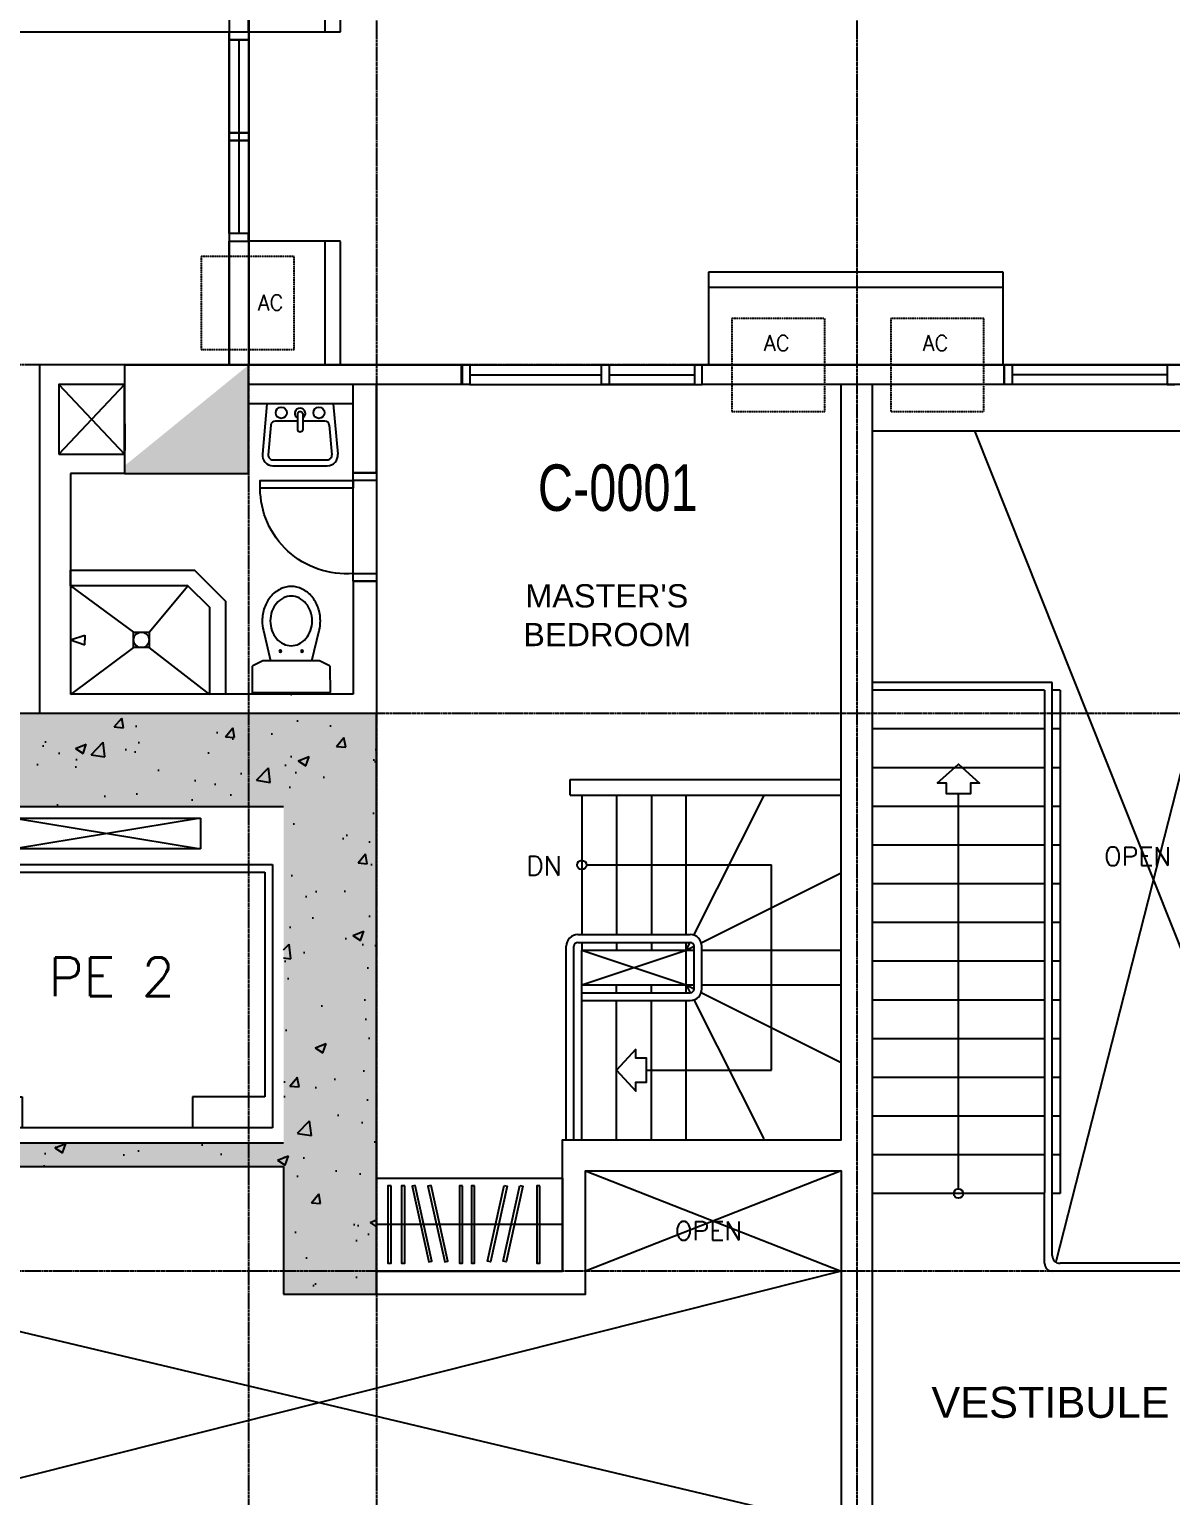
# Model space of a CAD drawing. Header units: inches. Extents: x -189245 to 740841, y -215444 to 469401.
# Drawn here: x -33282 to -25916, y -116531 to -107064 of the extents above; entities that cross this region are included whole.
import ezdxf
from ezdxf.enums import TextEntityAlignment as Align

# ---------------------------------------------------------------- set-up
doc = ezdxf.new("R2010")
doc.units = ezdxf.units.IN
doc.header["$LTSCALE"] = 10
doc.header["$MEASUREMENT"] = 0
for name, pattern in [('GRID NORMAL$0$GRID BASEMENT$0$GRID GROUND$0$GRID$0$$0$PHANTOM', [2.5, 1.25, -0.25, 0.25, -0.25, 0.25, -0.25]), ('HIDDEN', [0.375, 0.25, -0.125]), ('HIDDEN2', [0.1875, 0.125, -0.0625])]:
    doc.linetypes.add(name, pattern=pattern)
for name, color, linetype in [('A-BEAM', 1, 'Continuous'), ('A-CMU PLASTER', 8, 'Continuous'), ('A-CMU WALL', 4, 'Continuous'), ('A-COLUMN HATCH', 252, 'Continuous'), ('A-DOOR', 1, 'Continuous'), ('A-ELEVATOR', 2, 'Continuous'), ('A-EQUIPMENT', 2, 'Continuous'), ('A-EQUIPTMENT', 1, 'Continuous'), ('A-FIXTURES', 2, 'Continuous'), ('A-FIXTURES-RefEdit0', 2, 'Continuous'), ('A-GRID', 8, 'Continuous'), ('A-HATCH COLUMN', 252, 'Continuous'), ('A-HATCH GRAVEL', 8, 'Continuous'), ('A-RAILING', 2, 'Continuous'), ('A-SHEARWALL', 6, 'Continuous'), ('A-STAIR', 1, 'Continuous'), ('A-TEXT', 3, 'Continuous'), ('A-UNIT NUMBER', 2, 'Continuous'), ('A-WINDOW', 2, 'Continuous'), ('CABINET', 1, 'Continuous'), ('COLUMN', 6, 'Continuous'), ('TEXT', 3, 'Continuous'), ('TSG- plaster', 4, 'Continuous'), ('TSG- PRE CAST', 4, 'Continuous'), ('TSG- ZOCALLO', 86, 'HIDDEN2'), ('TSG-DIM_WINDWS', 1, 'Continuous')]:
    doc.layers.add(name, color=color, linetype=linetype)
doc.layers.add('DEFPOINT', color=7, linetype='Continuous', plot=False)
doc.styles.add('ARIAL', font='ARIAL.TTF', dxfattribs={"width": 0.75})
doc.styles.add('PRSP_Simplex', font='simplex.shx')

# ---------------------------------------------------------------- blocks, each defined once
blk = doc.blocks.new('door600')
at = {"color": 2}
for points in [[(50, 150), (100, 150), (100, 750), (50, 750)], [(50, 150), (0, 150), (0, 0), (50, 0)], [(700, 150), (650, 150), (650, 0), (700, 0)]]:
    blk.add_lwpolyline(points, close=True, dxfattribs=at)
at = {"color": 1}
blk.add_arc((100, 197.9), 552.1, 355.02089, 90, dxfattribs=at)
blk = doc.blocks.new('A$C4A62729B')
at = {"layer": 'A-COLUMN HATCH'}
for points in [[(5401.3, -600), (5401.3, -2775), (4885.7, -2775), (4885.7, -2925), (5401.3, -2925), (5401.3, -3750), (6001.3, -3750), (6001.3, 0), (1.3, 0), (1.3, -2925), (1113.8, -2925), (1113.8, -2775), (601.3, -2775), (601.3, -600)], [(2213.8, -2775), (2213.8, -2925), (3785.7, -2925), (3785.7, -2775)], [(2213.8, -2775), (2213.8, -2925), (3785.7, -2925), (3785.7, -2775)], [(5401.3, -8400), (5401.3, -6225), (4885.7, -6225), (4885.7, -6075), (5401.3, -6075), (5401.3, -5250), (6001.3, -5250), (6001.3, -9000), (1.3, -9000), (1.3, -6075), (1113.8, -6075), (1113.8, -6225), (601.3, -6225), (601.3, -8400)], [(2213.8, -6225), (2213.8, -6075), (3785.7, -6075), (3785.7, -6225)], [(2213.8, -6225), (2213.8, -6075), (3785.7, -6075), (3785.7, -6225)]]:
    blk.add_hatch(color=256, dxfattribs=at).paths.add_polyline_path(points)
at = {"layer": 'A-HATCH COLUMN'}
for points in [[(6001.3, 0), (1.3, 0), (1.3, -2925), (1113.8, -2925), (1113.8, -2775), (601.3, -2775), (601.3, -600), (5401.3, -600), (5401.3, -2775), (4885.7, -2775), (4885.7, -2925), (5401.3, -2925), (5401.3, -3750), (6001.3, -3750)], [(1109.3, -2775), (4892.9, -2775), (4892.9, -2925), (1109.3, -2925)], [(6001.3, -9000), (1.3, -9000), (1.3, -6075), (1113.8, -6075), (1113.8, -6225), (601.3, -6225), (601.3, -8400), (5401.3, -8400), (5401.3, -6225), (4885.7, -6225), (4885.7, -6075), (5401.3, -6075), (5401.3, -5250), (6001.3, -5250)], [(1109.3, -6225), (4892.9, -6225), (4892.9, -6075), (1109.3, -6075)]]:
    blk.add_hatch(color=256, dxfattribs=at).paths.add_polyline_path(points)
at = {"layer": 'A-HATCH GRAVEL'}
h = blk.add_hatch(dxfattribs=at)
h.set_pattern_fill('AR-CONC', color=256, scale=100, style=0)
h.set_pattern_definition([(50, (-6673.7, -30962.53), (717.26, -62.752), [75, -825]), (355, (-6673.7, -30962.5), (-138.751, 752.192), [60, -660]), (100.4514, (-6613.9, -30967.76), (578.51, 689.44), [63.74, -701.142]), (46.1842, (-6673.7, -30762.5), (1067.24, -165.52), [112.5, -1237.5]), (96.6356, (-6584.7, -30776.3), (934.663, 974.118), [95.61, -1051.713]), (351.1842, (-6673.7, -30762.5), (934.662, 974.12), [90, -990]), (21, (-6573.7, -30812.53), (596.907, -402.619), [75, -825]), (326, (-6573.7, -30812.5), (243.315, 725.15), [60, -660]), (71.4514, (-6523.9, -30846.1), (840.223, 322.53), [63.74, -701.142]), (37.5, (-6673.68, -30962.53), (12.1599, 332.8939), [0, -652, 0, -670, 0, -662.5]), (7.5, (-6673.68, -30962.53), (263.0695, 394.4117), [0, -382, 0, -637, 0, -252.5]), (327.5, (-6896.68, -30962.53), (533.8224, -22.5549), [0, -250, 0, -780, 0, -1035]), (317.5, (-6996.68, -30962.53), (583.186, 100.105), [0, -325, 0, -518, 0, -735])])
h.paths.add_polyline_path([(6001.3, 0), (1.3, 0), (1.3, -2925), (2213.8, -2925), (3785.7, -2925), (5401.3, -2925), (5401.3, -3750), (6001.3, -3750)])
h.paths.add_polyline_path([(5401.3, -600), (5401.3, -2775), (3785.7, -2775), (2213.8, -2775), (601.3, -2775), (601.3, -600)], flags=16)
h = blk.add_hatch(dxfattribs=at)
h.set_pattern_fill('AR-CONC', color=256, scale=100, style=0)
h.set_pattern_definition([(310, (-6673.7, 21962.53), (717.26, 62.752), [75, -825]), (5, (-6673.7, 21962.5), (-138.751, -752.192), [60, -660]), (259.5486, (-6613.9, 21967.76), (578.51, -689.44), [63.74, -701.142]), (313.8158, (-6673.7, 21762.5), (1067.24, 165.52), [112.5, -1237.5]), (263.3644, (-6584.7, 21776.3), (934.663, -974.118), [95.61, -1051.713]), (8.8158, (-6673.7, 21762.5), (934.662, -974.12), [90, -990]), (339, (-6573.7, 21812.53), (596.907, 402.619), [75, -825]), (34, (-6573.7, 21812.5), (243.315, -725.15), [60, -660]), (288.5486, (-6523.9, 21846.1), (840.223, -322.53), [63.74, -701.142]), (322.5, (-6673.68, 21962.53), (12.1599, -332.8939), [0, -652, 0, -670, 0, -662.5]), (352.5, (-6673.68, 21962.53), (263.0695, -394.4117), [0, -382, 0, -637, 0, -252.5]), (32.5, (-6896.68, 21962.53), (533.8224, 22.5549), [0, -250, 0, -780, 0, -1035]), (42.5, (-6996.68, 21962.53), (583.186, -100.105), [0, -325, 0, -518, 0, -735])])
h.paths.add_polyline_path([(6001.3, -9000), (1.3, -9000), (1.3, -6075), (2213.8, -6075), (3785.7, -6075), (5401.3, -6075), (5401.3, -5250), (6001.3, -5250)])
h.paths.add_polyline_path([(5401.3, -8400), (5401.3, -6225), (3785.7, -6225), (2213.8, -6225), (601.3, -6225), (601.3, -8400)], flags=16)
at = {"layer": 'A-EQUIPTMENT', "color": 1}
for p, q in [((1188.8, -875), (1188.8, -675)), ((1188.8, -675), (2388.8, -675)), ((2388.8, -675), (1188.8, -875)), ((1188.8, -675), (2388.8, -875)), ((2388.8, -675), (2388.8, -875)), ((3663.8, -875), (3663.8, -675)), ((3663.8, -675), (4863.8, -675)), ((4863.8, -675), (3663.8, -875)), ((3663.8, -675), (4863.8, -875)), ((4863.8, -675), (4863.8, -875)), ((2388.8, -875), (1188.8, -875)), ((4863.8, -875), (3663.8, -875)), ((723.2, -975), (723.2, -2675)), ((723.2, -975), (2854.5, -975)), ((773.2, -1025), (773.2, -2475)), ((773.2, -1025), (2804.5, -1025)), ((2804.5, -1025), (2804.5, -2475)), ((2854.5, -975), (2854.5, -2675)), ((3198.2, -975), (3198.2, -2675)), ((3198.2, -975), (5329.5, -975)), ((3248.2, -1025), (3248.2, -2475)), ((3248.2, -1025), (5279.5, -1025)), ((5279.5, -1025), (5279.5, -2475)), ((5329.5, -975), (5329.5, -2675)), ((773.2, -2475), (1238.8, -2475)), ((1238.8, -2475), (1238.8, -2675)), ((2804.5, -2475), (2338.8, -2475)), ((2338.8, -2475), (2338.8, -2675)), ((3248.2, -2475), (3713.8, -2475)), ((3713.8, -2475), (3713.8, -2675)), ((5279.5, -2475), (4813.8, -2475)), ((4813.8, -2475), (4813.8, -2675)), ((723.2, -2675), (2854.5, -2675)), ((5329.5, -2675), (3198.2, -2675)), ((723.2, -6325), (2854.5, -6325)), ((723.2, -8025), (723.2, -6325)), ((1238.8, -6525), (1238.8, -6325)), ((2338.8, -6525), (2338.8, -6325)), ((2854.5, -8025), (2854.5, -6325)), ((5329.5, -6325), (3198.2, -6325)), ((3198.2, -8025), (3198.2, -6325)), ((3713.8, -6525), (3713.8, -6325)), ((4813.8, -6525), (4813.8, -6325)), ((5329.5, -8025), (5329.5, -6325)), ((773.2, -6525), (1238.8, -6525)), ((773.2, -7975), (773.2, -6525)), ((2804.5, -6525), (2338.8, -6525)), ((2804.5, -7975), (2804.5, -6525)), ((3248.2, -7975), (3248.2, -6525)), ((3248.2, -6525), (3713.8, -6525)), ((5279.5, -6525), (4813.8, -6525)), ((5279.5, -7975), (5279.5, -6525)), ((723.2, -8025), (2854.5, -8025)), ((773.2, -7975), (2804.5, -7975)), ((3198.2, -8025), (5329.5, -8025)), ((3248.2, -7975), (5279.5, -7975)), ((2388.8, -8125), (1188.8, -8125)), ((1188.8, -8125), (1188.8, -8325)), ((2388.8, -8325), (1188.8, -8125)), ((1188.8, -8325), (2388.8, -8125)), ((2388.8, -8325), (2388.8, -8125)), ((4863.8, -8125), (3663.8, -8125)), ((3663.8, -8125), (3663.8, -8325)), ((4863.8, -8325), (3663.8, -8125)), ((3663.8, -8325), (4863.8, -8125)), ((4863.8, -8325), (4863.8, -8125)), ((1188.8, -8325), (2388.8, -8325)), ((3663.8, -8325), (4863.8, -8325))]:
    blk.add_line(p, q, dxfattribs=at)
at = {"layer": 'A-SHEARWALL'}
for p, q in [((6000, 0), (0, 0)), ((0, 0), (0, -2925)), ((6001.3, -3750), (6001.3, 0)), ((601.3, -600), (1898.1, -600)), ((601.3, -600), (2951.3, -600)), ((2951.3, -600), (2951.3, -2778)), ((3101.3, -600), (3101.3, -2778)), ((3101.3, -600), (5401.3, -600)), ((3101.3, -600), (5401.3, -600)), ((5401.3, -2775), (601.3, -2775)), ((2213.8, -2775), (601.3, -2775)), ((2951.3, -2775), (2213.8, -2775)), ((2951.3, -2775), (2213.8, -2775)), ((3785.7, -2775), (3101.3, -2775)), ((3785.7, -2775), (3101.3, -2775)), ((1.3, -2925), (5401.3, -2925)), ((1.3, -2925), (2213.8, -2925)), ((2213.8, -2925), (3785.7, -2925)), ((2213.8, -2925), (3785.7, -2925)), ((5401.3, -2925), (5401.3, -3750)), ((5401.3, -3750), (6001.3, -3750)), ((5401.3, -6075), (5401.3, -5250)), ((5401.3, -5250), (6001.3, -5250)), ((6001.3, -5250), (6001.3, -9000)), ((0, -9000), (0, -6075)), ((1.3, -6075), (5401.3, -6075)), ((1.3, -6075), (2213.8, -6075)), ((2213.8, -6075), (3785.7, -6075)), ((2213.8, -6075), (3785.7, -6075)), ((5401.3, -6225), (601.3, -6225)), ((2213.8, -6225), (601.3, -6225)), ((2951.3, -6225), (2213.8, -6225)), ((2951.3, -6225), (2213.8, -6225)), ((3785.7, -6225), (3101.3, -6225)), ((3785.7, -6225), (3101.3, -6225)), ((601.3, -8400), (1898.1, -8400)), ((601.3, -8400), (2951.3, -8400)), ((3101.3, -8400), (5401.3, -8400)), ((3101.3, -8400), (5401.3, -8400)), ((6000, -9000), (0, -9000))]:
    blk.add_line(p, q, dxfattribs=at)
at = {"layer": 'A-SHEARWALL', "color": 2}
for p, q in [((2951.3, -600), (2951.3, -2775)), ((3101.3, -600), (3101.3, -2775)), ((2951.3, -8400), (2951.3, -6222)), ((2951.3, -8400), (2951.3, -6225)), ((3101.3, -8400), (3101.3, -6222)), ((3101.3, -8400), (3101.3, -6225))]:
    blk.add_line(p, q, dxfattribs=at)
at = {"layer": 'A-WINDOW', "color": 1}
blk.add_line((2951.3, -6225), (3101.3, -6225), dxfattribs=at)
at = {"layer": 'A-TEXT', "linetype": 'Continuous', "style": 'PRSP_Simplex'}
for s, p in [('PE 1', (1748.3, -1700)), ('PE 2', (4291.6, -1700)), ('PE 3', (1748.3, -7239.5)), ('PE 4', (4291.6, -7239.5))]:
    blk.add_text(s, height=250, dxfattribs=at).set_placement(p, align=Align.MIDDLE)
blk = doc.blocks.new('A$C08CD07C5')
at = {"color": 2}
blk.add_point((0, 0, 0), dxfattribs=at)
at = {"layer": 'A-FIXTURES-RefEdit0', "color": 2, "elevation": 0}
for points in [[(212.4, -137.2), (130.5, -279.4, -0.280752), (121.4, -284.4), (54.8, -281.3, -0.142156), (49.4, -280), (-266.9, -97.9, -0.142156), (-270.8, -93.9), (-307.4, -37.2, -0.256929), (-307.2, -27.5), (-225.3, 114.7), (212.4, -137.2)], [(7.5, -255.8), (-50, -449.4, -0.058452), (-74.2, -505.9, -0.084144), (-130.3, -573.8, -0.091347), (-200.3, -614.9, -0.103801), (-278.9, -626, -0.114727), (-347.7, -605.2, -0.114727), (-400.4, -556.1, -0.103801), (-430.2, -482.6, -0.091347), (-429.8, -401.4, -0.084144), (-399.3, -318.8, -0.058452), (-362.6, -269.5), (-224.1, -122.5)]]:
    blk.add_lwpolyline(points, format="xyb", dxfattribs=at)
blk.add_lwpolyline([(-354.2, -344.7, -0.084254), (-313.9, -295.9, -0.091411), (-263.5, -266.4, -0.103766), (-206.9, -258.4, -0.114587), (-157.4, -273.4, -0.114587), (-119.5, -308.7, -0.103766), (-98, -361.6, -0.091411), (-98.2, -420, -0.084254), (-120.2, -479.4, -0.084254), (-160.5, -528.2, -0.091411), (-210.9, -557.7, -0.103766), (-267.4, -565.8, -0.114587), (-317, -550.7, -0.114587), (-354.9, -515.4, -0.103766), (-376.3, -462.5, -0.091411), (-376.1, -404.1, -0.084254)], format="xyb", close=True, dxfattribs=at)
at = {"layer": 'A-FIXTURES-RefEdit0', "color": 2}
for centre in [(-200.3, -207.8, 0), (-79, -277.6, 0)]:
    blk.add_circle(centre, 6.77, dxfattribs=at)
blk = doc.blocks.new('SHOWERHD')
at = {"layer": 'A-FIXTURES', "color": 2}
for p, q in [((-31, 93), (0, 93)), ((0, 0), (-31, 93)), ((0, 0), (31, 93)), ((31, 93), (0, 93))]:
    blk.add_line(p, q, dxfattribs=at)
blk = doc.blocks.new('LAV')
for p, q in [((-214.4, 0), (-243.4, -326)), ((214.4, 0), (-214.4, 0)), ((214.4, 0), (243.4, -326)), ((-17.7, -62.8), (-17.7, -170.1)), ((17.7, -62.8), (17.7, -170.1)), ((-188.6, -139.4), (-205.6, -329.3)), ((-17.7, -112.1), (-158.8, -112.1)), ((158.8, -112.1), (17.7, -112.1)), ((188.6, -139.4), (205.6, -329.3)), ((-175.7, -362), (175.7, -362)), ((-175.7, -400), (175.7, -400))]:
    blk.add_line(p, q)
for centre in [(-121.5, -58.5), (121.5, -58.5)]:
    blk.add_circle(centre, 36)
for centre, radius, start, end in [((0, -62.8), 34.1, 301.27569, 238.72431), ((0, -71.4), 19.7, 25.79142, 154.20858), ((-158.8, -142.1), 30, 90, 174.90884), ((0, -161.5), 19.7, 205.79142, 334.20858), ((158.8, -142.1), 30, 5.09116, 90), ((-175.7, -332), 68, 174.90884, 270), ((-175.7, -332), 30, 174.90884, 270), ((175.7, -332), 68, 270, 5.09116), ((175.7, -332), 30, 270, 5.09116)]:
    blk.add_arc(centre, radius, start, end)
blk = doc.blocks.new('A$C57C30C90')
at = {"layer": 'A-CMU WALL', "linetype": 'Continuous'}
for p, q in [((1377.3, 0), (2.3, 0)), ((4027.3, 0), (2927.3, 0))]:
    blk.add_line(p, q, dxfattribs=at)
at = {"layer": 'A-CMU WALL'}
blk.add_line((4927.3, 0), (3827.3, 0), dxfattribs=at)
at = {"layer": 'A-WINDOW'}
for p, q in [((1377.3, 0), (1427.3, 0)), ((1377.3, -125), (1377.3, 0)), ((1427.3, 0), (1427.3, -125)), ((1427.3, -62.5), (2277.3, -62.5)), ((2277.3, 0), (2327.3, 0)), ((2277.3, -125), (2277.3, 0)), ((2327.3, 0), (2327.3, -125)), ((2327.3, -62.5), (2877.3, -62.5)), ((2927.3, 0), (2877.3, 0)), ((2877.3, 0), (2877.3, -125)), ((2927.3, -125), (2927.3, 0)), ((4877.3, 0), (4927.3, 0)), ((4877.3, -125), (4877.3, 0)), ((4927.3, 0), (4927.3, -125)), ((5927.3, -62.5), (4927.3, -62.5)), ((5977.3, 0), (5927.3, 0)), ((5927.3, 0), (5927.3, -125)), ((1427.3, -125), (1377.3, -125)), ((2327.3, -125), (2277.3, -125)), ((2877.3, -125), (2927.3, -125)), ((4927.3, -125), (4877.3, -125)), ((5927.3, -125), (5977.3, -125))]:
    blk.add_line(p, q, dxfattribs=at)
at = {"layer": 'A-WINDOW', "color": 1}
for p, q in [((1427.3, 0), (2877.3, 0)), ((6527.3, 0), (4927.3, 0)), ((1427.3, -125), (2877.3, -125)), ((6527.3, -125), (4927.3, -125))]:
    blk.add_line(p, q, dxfattribs=at)
at = {"layer": 'TSG- PRE CAST', "linetype": 'Continuous'}
for points in [[(0, 0), (1377.3, 0), (1377.3, -125), (0, -125.1)], [(2927.3, 0), (4877.3, 0), (4877.3, -125), (2927.3, -125)]]:
    blk.add_lwpolyline(points, close=True, dxfattribs=at)
blk = doc.blocks.new('A$C4AF21D53')
at = {"layer": 'A-CMU WALL'}
for p, q in [((-125, -2150), (-125, 0)), ((0, -2150), (0, 0))]:
    blk.add_line(p, q, dxfattribs=at)
blk.add_lwpolyline([(0, 0), (-125, 0), (-125, -800), (0, -800)], close=True, dxfattribs=at)
at = {"layer": 'A-WINDOW', "color": 2, "linetype": 'Continuous'}
for p, q in [((-62.5, -1450), (-62.5, -850)), ((-62.5, -1500), (-62.5, -1450)), ((-62.5, -2100), (-62.5, -1500))]:
    blk.add_line(p, q, dxfattribs=at)
for points in [[(-125, -800), (0, -800), (0, -850), (-125, -850)], [(0, -1450), (-125, -1450), (-125, -1500), (0, -1500)], [(0, -2100), (-125, -2100), (-125, -2150), (0, -2150)], [(-125, -2150), (0, -2150), (0, -2100), (-125, -2100)]]:
    blk.add_lwpolyline(points, close=True, dxfattribs=at)
at = {"layer": 'A-WINDOW', "color": 1, "linetype": 'Continuous'}
for points in [[(-125, -1450), (0, -1450), (0, -850), (-125, -850)], [(-125, -2100), (0, -2100), (0, -1500), (-125, -1500)]]:
    blk.add_lwpolyline(points, close=True, dxfattribs=at)

msp = doc.modelspace()

# ---------------------------------------------------------------- hatches: boundary and pattern name
at = {"layer": 'COLUMN'}
h = msp.add_hatch(color=253, dxfattribs=at)
h.paths.add_polyline_path([(-43716.96423, -115430.85693), (-43716.96423, -116530.85693), (-43016.96423, -116530.85693), (-43016.96423, -115430.85693)])
h.paths.add_polyline_path([(-37042.0004, -128580.85704), (-35942.00081, -128580.85693), (-35942.00053, -129380.85693), (-37042.0004, -129380.85704)])
h.paths.add_polyline_path([(-43717.0004, -124630.85693), (-42717.0004, -124630.85693), (-42717.0004, -125330.85693), (-43717.0004, -125330.85693)])
h.paths.add_polyline_path([(-43717.0004, -107330.85693), (-42717.0004, -107330.85693), (-42717.0004, -106630.85693), (-43717.0004, -106630.85693)])
h.paths.add_polyline_path([(-43717.0004, -99330.85985), (-42817.0004, -99330.85985), (-42817.0004, -98630.85985), (-43717.0004, -98630.85985)])
h.paths.add_polyline_path([(-43717.0004, -95230.85693), (-42917.0004, -95230.85693), (-42917.0004, -94530.85693), (-43717.0004, -94530.85693)])
h.paths.add_polyline_path([(-22292.0004, -117730.85693), (-21592.0004, -117730.85693), (-21592.0004, -116730.85693), (-22292.0004, -116730.85693)])
h.paths.add_polyline_path([(-10292.0004, -117730.85693), (-9592.0004, -117730.85693), (-9592.0004, -116730.85693), (-10292.0004, -116730.85693)])
h.paths.add_polyline_path([(-13291.64226, -110230.85693), (-12591.64226, -110230.85693), (-12591.64226, -109230.85693), (-13291.64226, -109230.85693)])
h.paths.add_polyline_path([(-16292.0004, -117730.85693), (-15592.0004, -117730.85693), (-15592.0004, -116730.85693), (-16292.0004, -116730.85693)])
h.paths.add_polyline_path([(-37042.0004, -102580.85693), (-35942.00081, -102580.85683), (-35942.00053, -103380.85683), (-37042.0004, -103380.85693)])
h.paths.add_polyline_path([(-32667.0004, -103330.85693), (-31867.0004, -103330.85693), (-31867.0004, -102630.85693), (-32667.0004, -102630.85693)])
h.paths.add_polyline_path([(-32667.0004, -129330.85693), (-31867.0004, -129330.85693), (-31867.0004, -128630.85693), (-32667.0004, -128630.85693)])
h.paths.add_polyline_path([(-19292.0004, -110230.85693), (-18592.0004, -110230.85693), (-18592.0004, -109230.85693), (-19292.0004, -109230.85693)])
h.paths.add_polyline_path([(-25292.0004, -110230.85693), (-24592.0004, -110230.85693), (-24592.0004, -109230.85693), (-25292.0004, -109230.85693)])
h.paths.add_polyline_path([(-28292.00041, -117730.85693), (-27592.00041, -117730.85693), (-27592.00041, -116730.85693), (-28292.00041, -116730.85693)])
h.paths.add_polyline_path([(-10292.0004, -122730.85693), (-9592.0004, -122730.85693), (-9592.0004, -121730.85693), (-10292.0004, -121730.85693)])
h.paths.add_polyline_path([(-16292.0004, -122730.85693), (-15592.0004, -122730.85693), (-15592.0004, -121730.85693), (-16292.0004, -121730.85693)])
h.paths.add_polyline_path([(-22292.0004, -122730.85693), (-21592.0004, -122730.85693), (-21592.0004, -121730.85693), (-22292.0004, -121730.85693)])
h.paths.add_polyline_path([(-28292.00041, -122730.85693), (-27592.00041, -122730.85693), (-27592.00041, -121730.85693), (-28292.00041, -121730.85693)])
h.paths.add_polyline_path([(-32667.0004, -109930.85693), (-31867.0004, -109930.85693), (-31867.0004, -109230.85693), (-32667.0004, -109230.85693)])
h.paths.add_polyline_path([(-43717.0004, -132626.32537), (-42817.0004, -132626.32537), (-42817.0004, -133326.32537), (-43717.0004, -133326.32537)])
h.paths.add_polyline_path([(-43717.0004, -136730.85693), (-42917.0004, -136730.85693), (-42917.0004, -137430.85693), (-43717.0004, -137430.85693)])
h.paths.add_polyline_path([(-32667.0004, -122030.85693), (-32667.0004, -122730.85693), (-31867.0004, -122730.85693), (-31867.0004, -122030.85693)])
edge = h.paths.add_edge_path()
edge.add_line((-32666.24158, -109880.85693), (-32667.0004, -109230.85693))
edge.add_line((-32667.0004, -109230.85693), (-31867.0004, -109230.85693))

# ---------------------------------------------------------------- linework, layer by layer
at = {"layer": 'A-BEAM', "color": 4}
msp.add_lwpolyline([(-31867.0004, -105630.8603), (-31992.0004, -105630.8603), (-31992.0004, -107080.85737), (-31867.0004, -107080.85737)], close=True, dxfattribs=at)
at = {"layer": 'A-CMU PLASTER'}
for p, q in [((-31042.00073, -109355.85937), (-31042.0004, -109926.41035)), ((-31042.0004, -110623.42547), (-31042.0004, -111480.85693))]:
    msp.add_line(p, q, dxfattribs=at)
at = {"layer": 'A-CMU WALL'}
for p, q in [((-31867.0004, -105630.85985), (-31867.0004, -107080.85693)), ((-26992.0004, -109230.85693), (-28942.0004, -109230.86277)), ((-31042.0004, -111480.85693), (-33267.0004, -111480.85693)), ((-31042.0004, -115080.85693), (-31042.0004, -115230.85693)), ((-31042.0004, -115080.85693), (-31042.0004, -115230.85693))]:
    msp.add_line(p, q, dxfattribs=at)
at = {"layer": 'A-CMU WALL', "linetype": 'Continuous'}
for p, q in [((-31867.0004, -106880.85693), (-31867.0004, -107080.85693)), ((-32667.0004, -109433.84181), (-32666.24158, -109783.84181))]:
    msp.add_line(p, q, dxfattribs=at)
at = {"layer": 'A-CMU WALL', "ltscale": 100}
msp.add_line((-28290.4137, -109230.86277), (-27842.0004, -109230.86277), dxfattribs=at)
at = {"layer": 'A-CMU WALL', "color": 2, "linetype": 'Continuous'}
for p, q in [((-29792.0004, -111906.84181), (-28042.00751, -111906.84181)), ((-29792.0004, -112008.84181), (-29792.0004, -111906.84181)), ((-29792.0004, -112008.84181), (-28042.00721, -112008.84181))]:
    msp.add_line(p, q, dxfattribs=at)
at = {"layer": 'A-CMU WALL'}
for points in [[(-32667.0004, -109230.85693), (-33216.98343, -109230.85693), (-33216.98343, -111480.85693)], [(-30492.0004, -109355.85693), (-31867.0004, -109355.86277)], [(-31192.00064, -109480.8599), (-31866.99987, -109480.86277)]]:
    msp.add_lwpolyline(points, dxfattribs=at)
at = {"layer": 'A-CMU WALL', "linetype": 'Continuous'}
msp.add_lwpolyline([(-30492.0004, -109355.85693), (-30492.0004, -109230.85693)], dxfattribs=at)
at = {"layer": 'A-CMU WALL'}
msp.add_lwpolyline([(-33091.98343, -109805.85693), (-32667.0004, -109805.85693), (-32667.0004, -109355.85693), (-33091.98343, -109355.85693)], close=True, dxfattribs=at)
at = {"layer": 'A-DOOR', "ltscale": 500}
msp.add_line((-31192.0004, -110576.41035), (-31192.0004, -109976.41035), dxfattribs=at)
at = {"layer": 'A-DOOR'}
msp.add_line((-31042.0004, -109976.41035), (-31042.0004, -110576.41035), dxfattribs=at)
at = {"layer": 'A-ELEVATOR', "color": 1}
for p, q in [((-38543.48776, -114237.08773), (-28042.00041, -116730.85693)), ((-28042.00041, -115080.85693), (-38542.3682, -117731.03597))]:
    msp.add_line(p, q, dxfattribs=at)
at = {"layer": 'A-EQUIPMENT', "ltscale": 100}
for points in [[(-31872.91381, -107080.85687), (-31372.91381, -107080.85687), (-31372.91381, -105630.8598), (-31872.9138, -105630.8598)], [(-31872.91381, -109230.85687), (-31372.91381, -109230.85687), (-31372.91381, -108430.85687), (-31872.9138, -108430.85687)], [(-26997.9138, -109230.85687), (-26997.9138, -108730.85687), (-28897.9138, -108730.85687), (-28897.9138, -109230.85687)]]:
    msp.add_lwpolyline(points, dxfattribs=at)
at = {"layer": 'A-EQUIPTMENT', "linetype": 'HIDDEN'}
for points in [[(-31372.91381, -107080.85687), (-31272.91381, -107080.85687), (-31272.91381, -105630.8598), (-31372.91381, -105630.8598)], [(-31372.91381, -109230.85687), (-31272.91381, -109230.85687), (-31272.91381, -108430.85687), (-31372.91381, -108430.85687)], [(-26997.9138, -108730.85687), (-26997.9138, -108630.85687), (-28897.9138, -108630.85687), (-28897.9138, -108730.85687)]]:
    msp.add_lwpolyline(points, dxfattribs=at)
at = {"layer": 'A-EQUIPTMENT', "color": 1, "linetype": 'HIDDEN2'}
for points in [[(-31572.9138, -108530.85687), (-32172.9138, -108530.85687), (-32172.9138, -109130.85687), (-31572.9138, -109130.85687)], [(-28147.9138, -108930.85687), (-28747.9138, -108930.85687), (-28747.9138, -109530.85687), (-28147.9138, -109530.85687)], [(-27122.9138, -108930.85687), (-27722.9138, -108930.85687), (-27722.9138, -109530.85687), (-27122.9138, -109530.85687)]]:
    msp.add_lwpolyline(points, close=True, dxfattribs=at)
at = {"layer": 'A-FIXTURES', "color": 1, "linetype": 'Continuous'}
for p, q in [((-33016.98311, -110655.8569), (-32608.79541, -110955.8569)), ((-32508.79541, -110955.8569), (-32258.40447, -110655.8569)), ((-32608.79541, -111055.8569), (-33016.98311, -111358.84178)), ((-32116.98311, -111358.84178), (-32508.79541, -111055.8569))]:
    msp.add_line(p, q, dxfattribs=at)
at = {"layer": 'A-FIXTURES'}
msp.add_lwpolyline([(-32508.79541, -111055.8569), (-32608.79541, -111055.8569), (-32608.79541, -110955.8569), (-32508.79541, -110955.8569)], close=True, dxfattribs=at)
msp.add_circle((-32558.79541, -111005.8569), 50, dxfattribs=at)
at = {"layer": 'A-GRID', "linetype": 'GRID NORMAL$0$GRID BASEMENT$0$GRID GROUND$0$GRID$0$$0$PHANTOM'}
for p, q in [((-31042.0004, -82882.74088), (-31042.0004, -143550.89361)), ((-27942.0004, -82882.74088), (-27942.00042, -143550.89361)), ((-31867.0004, -84382.67838), (-31867.0004, -143551.15966)), ((8258.22275, -109230.8569), (-53786.76847, -109230.8569)), ((8258.22275, -111480.8569), (-53786.76847, -111480.8569)), ((8258.22275, -115080.8569), (-53786.76847, -115080.8569))]:
    msp.add_line(p, q, dxfattribs=at)
at = {"layer": 'A-RAILING'}
for p, q in [((-29742.0004, -112908.84181), (-29017.0004, -112908.84181)), ((-29817.0004, -114233.84181), (-29817.0004, -112983.84181)), ((-29767.0004, -114233.84181), (-29767.0004, -112983.84181)), ((-29742.0004, -112958.84181), (-29017.0004, -112958.84181)), ((-28992.0004, -113258.84181), (-28992.0004, -112983.84181)), ((-28942.0004, -113258.84181), (-28942.0004, -112983.84181)), ((-29717.0004, -113283.84181), (-29017.0004, -113283.84181)), ((-29717.0004, -113333.84181), (-29017.0004, -113333.84181))]:
    msp.add_line(p, q, dxfattribs=at)
for centre, radius, start, end in [((-29742.0004, -112983.84181), 75, 90, 180), ((-29017.0004, -112983.84181), 75, 0, 90), ((-29742.0004, -112983.84181), 25, 90, 180), ((-29017.0004, -112983.84181), 25, 0, 90), ((-29017.0004, -113258.84181), 75, 270, 0), ((-29017.0004, -113258.84181), 25, 270, 0)]:
    msp.add_arc(centre, radius, start, end, dxfattribs=at)
at = {"layer": 'A-SHEARWALL'}
for p, q in [((-31042.0004, -111480.85693), (-37042.0004, -111480.85693)), ((-31042.0004, -115230.85693), (-31042.0004, -111480.85693))]:
    msp.add_line(p, q, dxfattribs=at)
at = {"layer": 'A-STAIR', "color": 2, "linetype": 'Continuous'}
for p, q in [((-26680.39628, -111280.85693), (-27842.0004, -111280.85693)), ((-26730.39628, -111330.85693), (-27842.0004, -111330.85693)), ((-26730.39628, -111330.85693), (-26730.39628, -114574.36344)), ((-26680.39628, -114980.85693), (-26680.39628, -111280.85693)), ((-26730.39628, -115030.85693), (-26730.39628, -114574.36344)), ((-25616.62964, -115080.85693), (-26680.39628, -115080.85693)), ((-25616.62964, -115030.85693), (-26630.39628, -115030.85693))]:
    msp.add_line(p, q, dxfattribs=at)
at = {"layer": 'A-STAIR', "linetype": 'Continuous'}
msp.add_line((-26630.0004, -111330.85693), (-26630.0004, -114580.85693), dxfattribs=at)
at = {"layer": 'A-STAIR'}
for p, q in [((-27286.0004, -114550.85693), (-27286.0004, -112000.18472)), ((-29717.0004, -112008.84181), (-29717.0004, -112908.84181)), ((-29492.0004, -112008.84181), (-29492.0004, -112908.84181)), ((-29267.0004, -112008.84181), (-29267.0004, -112908.84181)), ((-29042.0004, -112908.84181), (-29042.0004, -112008.84181)), ((-28993.6001, -112912.58575), (-28542.0004, -112014.46716)), ((-29688.85101, -112458.84181), (-28492.0004, -112458.84181)), ((-28945.6679, -112960.67556), (-28042.0004, -112508.84181)), ((-29717.0004, -112958.84181), (-29717.0004, -113008.84181)), ((-29717.0004, -113233.84181), (-29042.0004, -113008.84181)), ((-29717.0004, -113008.84181), (-29042.0004, -113233.84181)), ((-29717.0004, -113008.84181), (-28992.0004, -113008.84181)), ((-29717.0004, -114233.84181), (-29717.0004, -113008.84181)), ((-29492.0004, -112958.84181), (-29492.0004, -113008.84181)), ((-29267.0004, -112958.84181), (-29267.0004, -113008.84181)), ((-29042.0004, -113283.84181), (-29042.0004, -112958.84181)), ((-29042.0004, -113008.84181), (-29016.85917, -112958.84221)), ((-29042.0004, -113008.84181), (-28992.0004, -112983.84181)), ((-28942.0004, -113008.84181), (-28042.0004, -113008.84181)), ((-29717.0004, -113233.84181), (-28992.0004, -113233.84181)), ((-29717.0004, -113233.84181), (-28992.0004, -113233.84181)), ((-29492.0004, -113283.84181), (-29492.0004, -113233.84181)), ((-29267.0004, -113283.84181), (-29267.0004, -113233.84181)), ((-29042.0004, -113233.84181), (-28992.0004, -113258.84181)), ((-29042.0004, -113233.84181), (-29016.85917, -113283.84141)), ((-28945.6679, -113282.00806), (-28042.0004, -113733.84181)), ((-28942.0004, -113233.84181), (-28042.0004, -113233.84181)), ((-29492.0004, -114233.84181), (-29492.0004, -113333.84181)), ((-29267.0004, -114233.84181), (-29267.0004, -113333.84181)), ((-29042.0004, -114233.84181), (-29042.0004, -113333.84181)), ((-28993.6001, -113330.09787), (-28542.0004, -114228.21647)), ((-29298.87554, -113783.84181), (-28492.0004, -113783.84181))]:
    msp.add_line(p, q, dxfattribs=at)
at = {"layer": 'A-STAIR', "linetype": 'Continuous'}
for points in [[(-26730.39628, -111330.85693), (-27842.0004, -111330.85693)], [(-26630.0004, -111330.85693), (-26680.39628, -111330.85693)], [(-26730.39628, -111580.85693), (-27842.0004, -111580.85693)], [(-26630.0004, -111580.85693), (-26680.39628, -111580.85693)], [(-26730.39628, -111830.85693), (-27842.0004, -111830.85693)], [(-26630.0004, -111830.85693), (-26680.39628, -111830.85693)], [(-26730.39628, -112080.85693), (-27842.0004, -112080.85693)], [(-26630.0004, -112080.85693), (-26680.39628, -112080.85693)], [(-26730.39628, -112330.85693), (-27842.0004, -112330.85693)], [(-26630.0004, -112330.85693), (-26680.39628, -112330.85693)], [(-26730.39628, -112580.85693), (-27842.0004, -112580.85693)], [(-26630.0004, -112580.85693), (-26680.39628, -112580.85693)], [(-26730.39628, -112830.85693), (-27842.0004, -112830.85693)], [(-26630.0004, -112830.85693), (-26680.39628, -112830.85693)], [(-26730.0004, -113080.85693), (-27842.0004, -113080.85693)], [(-26630.0004, -113080.85693), (-26680.0004, -113080.85693)], [(-26730.0004, -113330.85693), (-27842.0004, -113330.85693)], [(-26630.0004, -113330.85693), (-26680.0004, -113330.85693)], [(-26730.0004, -113580.85693), (-27842.0004, -113580.85693)], [(-26630.0004, -113580.85693), (-26680.0004, -113580.85693)], [(-26730.0004, -113830.85693), (-27842.0004, -113830.85693)], [(-26630.0004, -113830.85693), (-26680.0004, -113830.85693)], [(-26730.0004, -114080.85693), (-27842.0004, -114080.85693)], [(-26630.0004, -114080.85693), (-26680.0004, -114080.85693)], [(-26730.0004, -114330.85693), (-27842.0004, -114330.85693)], [(-26630.0004, -114330.85693), (-26680.0004, -114330.85693)], [(-26730.0004, -114580.85693), (-27842.0004, -114580.85693)], [(-26630.0004, -114580.85693), (-26680.0004, -114580.85693)]]:
    msp.add_lwpolyline(points, dxfattribs=at)
at = {"layer": 'A-STAIR', "color": 2}
for points in [[(-27422.5004, -111931.36459), (-27286.0004, -111807.05986), (-27149.5004, -111931.36459), (-27208.0004, -111931.36459), (-27208.0004, -112000.18472), (-27364.0004, -112000.18472), (-27364.0004, -111931.36459)], [(-29367.69567, -113647.34181), (-29492.0004, -113783.84181), (-29367.69567, -113920.34181), (-29367.69567, -113861.84181), (-29298.87554, -113861.84181), (-29298.87554, -113705.84181), (-29367.69567, -113705.84181)]]:
    msp.add_lwpolyline(points, close=True, dxfattribs=at)
at = {"layer": 'A-STAIR'}
msp.add_lwpolyline([(-28492.0004, -113783.84181), (-28492.0004, -112458.84181)], dxfattribs=at)
at = {"layer": 'A-STAIR', "color": 2}
for centre in [(-29717.0004, -112458.84181), (-27286.0004, -114580.85693)]:
    msp.add_circle(centre, 30, dxfattribs=at)
at = {"layer": 'A-STAIR', "color": 2, "linetype": 'Continuous'}
for centre in [(-26630.39628, -114980.85693), (-26680.39628, -115030.85693)]:
    msp.add_arc(centre, 50, 180, 270, dxfattribs=at)
at = {"layer": 'CABINET', "color": 2, "linetype": 'HIDDEN', "ltscale": 500}
msp.add_line((-29840.6761, -114780.85693), (-31036.4577, -114780.85693), dxfattribs=at)
at = {"layer": 'CABINET', "color": 2}
for points in [[(-30947.71409, -114530.85693), (-30967.71409, -114530.85693), (-30967.71409, -115030.85693), (-30947.71409, -115030.85693)], [(-30859.26686, -114530.85693), (-30879.26686, -114530.85693), (-30879.26686, -115030.85693), (-30859.26686, -115030.85693)], [(-30791.94777, -114527.7922), (-30811.47718, -114532.10521), (-30703.65191, -115020.34052), (-30684.12249, -115016.02751)], [(-30689.68064, -114527.7922), (-30709.21006, -114532.10521), (-30601.38478, -115020.34052), (-30581.85537, -115016.02751)], [(-30485.5401, -114530.85693), (-30505.5401, -114530.85693), (-30505.5401, -115030.85693), (-30485.5401, -115030.85693)], [(-30409.02846, -114530.85693), (-30429.02846, -114530.85693), (-30429.02846, -115030.85693), (-30409.02846, -115030.85693)], [(-30218.40183, -114527.7922), (-30198.87242, -114532.10521), (-30306.69769, -115020.34052), (-30326.2271, -115016.02751)], [(-30116.13471, -114527.7922), (-30096.6053, -114532.10521), (-30204.43057, -115020.34052), (-30223.95998, -115016.02751)], [(-29986.77763, -114530.85693), (-30006.77763, -114530.85693), (-30006.77763, -115030.85693), (-29986.77763, -115030.85693)]]:
    msp.add_lwpolyline(points, close=True, dxfattribs=at)
at = {"layer": 'COLUMN', "linetype": 'Continuous'}
msp.add_line((-32667.0004, -109230.85693), (-31867.0004, -109230.85693), dxfattribs=at)
msp.add_lwpolyline([(-32667.0004, -109930.85693), (-31867.0004, -109930.85693), (-31867.0004, -109230.85693), (-32667.0004, -109230.85693)], close=True, dxfattribs=at)
at = {"layer": 'DEFPOINT'}
msp.add_lwpolyline([(3757.9996, -109230.8569), (3757.9996, -122730.85693), (-31872.9138, -122730.85687), (-31867.00037, -140130.8569), (-38342.0004, -140131.32457), (-38341.9926, -142444.32359), (-43717.0004, -142443.39024), (-43717.0004, -89518.32359), (-38342.0004, -89518.32359), (-38342.0004, -91830.8569), (-31867.0004, -91831.32457), (-31864.74059, -109230.85699)], close=True, dxfattribs=at)
at = {"layer": 'TSG- plaster', "color": 4, "linetype": 'Continuous'}
for p, q in [((-31992.21731, -107080.88717), (-36017.0004, -107080.88717)), ((-31192.0004, -109926.41037), (-31192.00073, -109355.85939)), ((-31042.0004, -109926.41025), (-31042.00243, -109355.85927)), ((-33016.22461, -109930.85693), (-33016.98343, -111355.85693)), ((-32667.0004, -109930.85693), (-33016.22461, -109930.85693)), ((-31042.0004, -109926.41025), (-31192.0004, -109926.41037)), ((-31192.0004, -110626.41035), (-31192.0004, -111355.85693)), ((-31042.0004, -110626.41035), (-31042.0004, -111480.85693)), ((-31192.0004, -111355.85693), (-33016.98343, -111355.85693))]:
    msp.add_line(p, q, dxfattribs=at)
at = {"layer": 'TSG- plaster', "linetype": 'Continuous'}
msp.add_line((-31192.0004, -110626.41035), (-31042.0004, -110626.41035), dxfattribs=at)
at = {"layer": 'TSG- plaster', "color": 4, "linetype": 'Continuous'}
for points in [[(-31042.0004, -115080.85693), (-29842.0004, -115080.85693), (-29842.0004, -114233.84181), (-28042.00047, -114233.84181), (-28042.01507, -109355.86007)], [(-27842.0004, -109355.85955), (-27842.0004, -116733.84181)], [(-31042.0004, -115230.85693), (-29692.0004, -115230.85693), (-29692.0004, -114433.84181), (-28042.0004, -114433.84181), (-28042.0004, -116733.84181)]]:
    msp.add_lwpolyline(points, dxfattribs=at)
at = {"layer": 'TSG- ZOCALLO', "color": 2, "linetype": 'ByBlock'}
msp.add_lwpolyline([(-32017.0004, -111355.85693), (-32117.0004, -111355.85693), (-32117.0004, -110797.27829), (-32258.42176, -110655.85693), (-33016.98343, -110655.85693), (-33016.98343, -110555.85693), (-32217.0004, -110555.85693), (-32017.0004, -110755.85693)], close=True, dxfattribs=at)
at = {"layer": 'TSG-DIM_WINDWS', "color": 1, "linetype": 'Continuous'}
for p, q in [((-29542.0004, -109230.86277), (-28992.0004, -109230.86277)), ((-28992.0004, -109355.86277), (-29542.0004, -109355.86277))]:
    msp.add_line(p, q, dxfattribs=at)
at = {"layer": 'TSG-DIM_WINDWS'}
for p, q in [((-33091.98343, -109355.85693), (-32667.0004, -109805.85693)), ((-32667.0004, -109355.85693), (-33091.98343, -109805.85693)), ((-27842.0004, -109655.85955), (-25289.74059, -109655.85955)), ((-25042.0004, -115030.85693), (-27179.94654, -109655.85955)), ((-25289.74059, -109655.85955), (-26658.26344, -115022.37104)), ((-29692.0004, -114433.84181), (-28042.0004, -115080.85693)), ((-28042.0004, -114433.84181), (-29692.0004, -115080.8569))]:
    msp.add_line(p, q, dxfattribs=at)
msp.add_lwpolyline([(-31040.6761, -115080.85693), (-31040.6761, -114480.85693), (-29840.6761, -114480.85693), (-29840.6761, -115080.85693)], close=True, dxfattribs=at)

# ---------------------------------------------------------------- block references
at = {"layer": 'A-FIXTURES'}
msp.add_blockref('LAV', (-31534.69188, -109480.86136), dxfattribs=at)
at = {"layer": 'A-FIXTURES', "extrusion": (2.55863e-13, -6.83723e-14, -1), "zscale": -1, "rotation": 209.9222411211072}
msp.add_blockref('A$C08CD07C5', (31592.00039, -111358.84178, 0), dxfattribs=at)
at = {"layer": 'A-FIXTURES', "extrusion": (0, 0, -1), "zscale": -1, "rotation": 90.69388269223263}
msp.add_blockref('SHOWERHD', (33016.98343, -111005.8569), dxfattribs=at)
at = {"layer": 'A-WINDOW', "color": 2, "linetype": 'Continuous', "xscale": -1, "rotation": 180}
msp.add_blockref('A$C4AF21D53', (-31867.04303, -109230.85699), dxfattribs=at)
at = {"layer": 'A-WINDOW', "color": 2, "linetype": 'Continuous'}
msp.add_blockref('A$C57C30C90', (-31867.04303, -109230.85699), dxfattribs=at)
at = {"layer": 'A-WINDOW', "color": 1}
msp.add_blockref('A$C4A62729B', (-37042.0004, -111480.85693), dxfattribs=at)
at = {"layer": 'TSG- plaster', "linetype": 'Continuous', "xscale": -1, "rotation": 90}
msp.add_blockref('door600', (-31042.0004, -109926.41035), dxfattribs=at)

# ---------------------------------------------------------------- texts
at = {"layer": 'A-TEXT', "style": 'PRSP_Simplex'}
msp.add_text('DN', height=125, dxfattribs=at).set_placement((-30076.13287, -112526.30023))
at = {"layer": 'A-TEXT', "char_height": 100, "width": 5794.7602848, "attachment_point": 1}
for insert in [(-31808.18504, -108777.98076), (-28541.6481, -109038.92472), (-27516.6481, -109038.92472)]:
    msp.add_mtext('{\\Fromans|c0;AC}', dxfattribs=dict(at, insert=insert))
at = {"layer": 'A-UNIT NUMBER', "style": 'ARIAL', "width": 0.75}
msp.add_text('C-0001', height=300, dxfattribs=at).set_placement((-30000.00077, -110172.93411))
at = {"layer": 'TEXT'}
for s, insert, char_height, width, attachment_point in [("\\pi675.74;{\\fArial|b0|i0|c0|p34;MASTER'S\\P\\pi663.21;BEDROOM}", (-30757.71955, -111048.39151), 150, 2377.9486469, 7), ('{\\Fromans|c0;OPEN}', (-26346.09296, -112463.35824), 120, 1290, 7), ('{\\Fromans|c0;OPEN}', (-29115.62398, -114761.32892), 120, 1290, 1), ('{\\fArial|b0|i0|c0|p34;VESTIBULE}', (-27460.64782, -116031.32535), 200, 2395.9528394, 7)]:
    msp.add_mtext(s, dxfattribs=dict(at, insert=insert, char_height=char_height, width=width, attachment_point=attachment_point))

doc.saveas('drawing.dxf')
